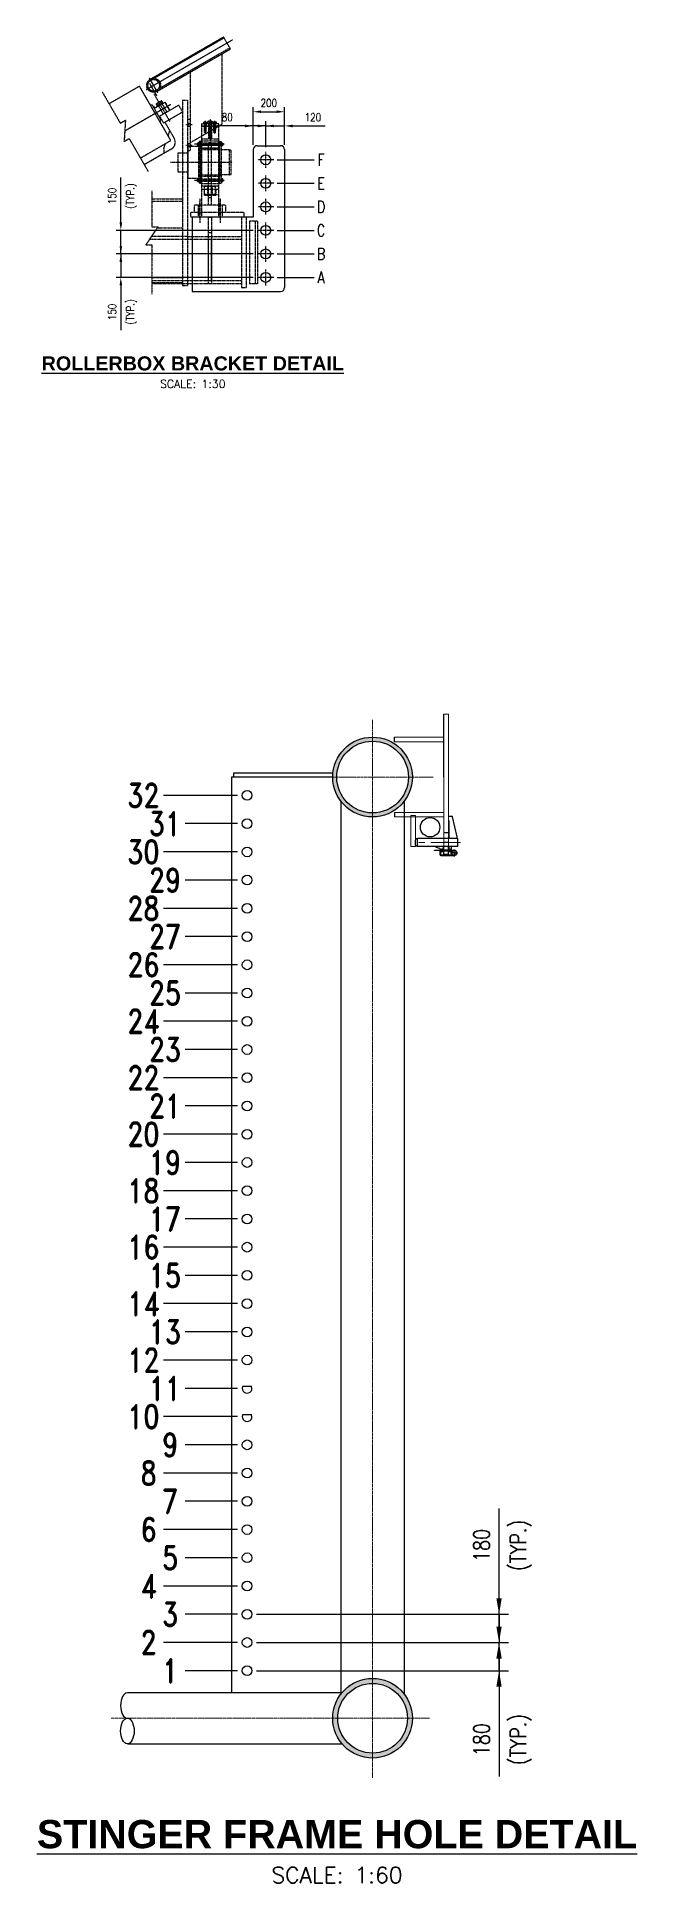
# Model space of a CAD drawing. Header units: millimetres. Extents: x 1177 to 110351, y -48371 to 8578.
# Drawn here: x 60696 to 64523, y -35695 to -23927 of the extents above; entities that cross this region are included whole.
import ezdxf
from ezdxf.enums import TextEntityAlignment as Align

# ---------------------------------------------------------------- set-up
doc = ezdxf.new("R2010")
doc.units = ezdxf.units.MM
for name, pattern in [('CENTER', [50.8, 31.75, -6.35, 6.35, -6.35]), ('CenterX2', [30, 18, -4, 4, -4]), ('DashedX2', [11, 7, -4]), ('HIDDEN', [9.525, 6.35, -3.175])]:
    doc.linetypes.add(name, pattern=pattern)
for name, color, linetype in [('1', 8, 'Continuous'), ('3', 6, 'DashedX2'), ('7', 4, 'CenterX2'), ('8', 1, 'Continuous'), ('DIM', 1, 'Continuous'), ('ROLLER HORIZONTAL', 6, 'HIDDEN'), ('TEXT25', 3, 'Continuous')]:
    doc.layers.add(name, color=color, linetype=linetype)
doc.layers.add('CENTRELINES', color=1, linetype='CENTER', lineweight=5)
doc.styles.add('ARIALBOLD', font='arialbd.ttf')
doc.styles.add('ROMAND', font='romand.shx', dxfattribs={"width": 0.8})
doc.styles.add('ROMANS', font='simplex.shx', dxfattribs={"width": 0.8})
doc.dimstyles.new('30', dxfattribs={"dimscale": 30, "dimtxt": 1.7, "dimasz": 1.7, "dimexe": 1, "dimexo": 1, "dimgap": 1, "dimtad": 3, "dimdec": 0, "dimdsep": 46, "dimtxsty": 'ROMANS', "dimcen": 2.5, "dimclrd": 1, "dimclre": 1, "dimclrt": 2, "dimadec": 0, "dimazin": 0, "dimtfac": 1, "dimtdec": 0, "dimtmove": 0, "dimatfit": 3, "dimfxl": 2, "dimtolj": 1, "dimtzin": 0, "dimarcsym": 0})
doc.dimstyles.new('60', dxfattribs={"dimscale": 60, "dimtxt": 1.7, "dimasz": 1.7, "dimexe": 1, "dimexo": 1, "dimgap": 1, "dimtad": 3, "dimdec": 0, "dimdsep": 46, "dimtxsty": 'ROMANS', "dimcen": 2.5, "dimclrd": 1, "dimclre": 1, "dimclrt": 2, "dimadec": 0, "dimazin": 0, "dimtfac": 1, "dimtdec": 0, "dimtmove": 0, "dimatfit": 3, "dimfxl": 2, "dimtolj": 1, "dimtzin": 0, "dimarcsym": 0})

# ---------------------------------------------------------------- blocks, each defined once
blk = doc.blocks.new('*D4')
at = {"layer": 'Defpoints', "color": 0}
for p in [(62275, -24404), (62075, -24645), (62275, -24645)]:
    blk.add_point(p, dxfattribs=at)
at = {"layer": 'DIM', "color": 1, "lineweight": -2}
for p, q in [((62075, -24615), (62075, -24374)), ((62126, -24404), (62224, -24404)), ((62275, -24615), (62275, -24374))]:
    blk.add_line(p, q, dxfattribs=at)
at = {"layer": 'DIM', "color": 1}
for points in [[(62126, -24395), (62126, -24412), (62075, -24404)], [(62224, -24412), (62224, -24395), (62275, -24404)]]:
    blk.add_solid(points, dxfattribs=at)
at = {"layer": 'DIM', "color": 2, "insert": (62175, -24348), "char_height": 51, "attachment_point": 5, "style": 'ROMANS'}
blk.add_mtext('\\A1;200', dxfattribs=at)
blk = doc.blocks.new('*D5')
at = {"layer": 'Defpoints', "color": 0}
for p in [(62075, -24494), (62075, -24645), (62155, -24660)]:
    blk.add_point(p, dxfattribs=at)
at = {"layer": 'DIM', "color": 1, "lineweight": -2}
for p, q in [((62075, -24615), (62075, -24464)), ((62155, -24630), (62155, -24464)), ((62024, -24494), (61847, -24494)), ((62155, -24494), (62075, -24494)), ((62206, -24494), (62257, -24494))]:
    blk.add_line(p, q, dxfattribs=at)
at = {"layer": 'DIM', "color": 1}
for points in [[(62024, -24503), (62024, -24486), (62075, -24494)], [(62206, -24486), (62206, -24503), (62155, -24494)]]:
    blk.add_solid(points, dxfattribs=at)
at = {"layer": 'DIM', "color": 2, "insert": (61910, -24439), "char_height": 51, "attachment_point": 5, "style": 'ROMANS'}
blk.add_mtext('\\A1;80', dxfattribs=at)
blk = doc.blocks.new('*D6')
at = {"layer": 'Defpoints', "color": 0}
for p in [(62275, -24494), (62155, -24660), (62275, -24641)]:
    blk.add_point(p, dxfattribs=at)
at = {"layer": 'DIM', "color": 1, "lineweight": -2}
for p, q in [((62155, -24630), (62155, -24464)), ((62275, -24611), (62275, -24464)), ((62104, -24494), (62053, -24494)), ((62155, -24494), (62275, -24494)), ((62326, -24494), (62534, -24494))]:
    blk.add_line(p, q, dxfattribs=at)
at = {"layer": 'DIM', "color": 1}
for points in [[(62104, -24503), (62104, -24486), (62155, -24494)], [(62326, -24486), (62326, -24503), (62275, -24494)]]:
    blk.add_solid(points, dxfattribs=at)
at = {"layer": 'DIM', "color": 2, "insert": (62456, -24439), "char_height": 51, "attachment_point": 5, "style": 'ROMANS'}
blk.add_mtext('\\A1;120', dxfattribs=at)
blk = doc.blocks.new('*D7')
at = {"color": 1, "lineweight": -2}
for p, q in [((61231, -25259), (61231, -25208)), ((62075, -25310), (61201, -25310)), ((61231, -25310), (61231, -25460)), ((62075, -25460), (61201, -25460)), ((61231, -25511), (61231, -25797))]:
    blk.add_line(p, q, dxfattribs=at)
at = {"color": 1}
for points in [[(61223, -25259), (61240, -25259), (61231, -25310)], [(61240, -25511), (61223, -25511), (61231, -25460)]]:
    blk.add_solid(points, dxfattribs=at)
at = {"layer": 'Defpoints', "color": 0}
for p in [(62105, -25310), (61231, -25460), (62105, -25460)]:
    blk.add_point(p, dxfattribs=at)
at = {"color": 2, "char_height": 51, "attachment_point": 5, "rotation": 90, "style": 'ROMANS'}
for s, insert in [('\\A1;150', (61176, -25680)), ('\\A1;(TYP.)', (61300, -25680))]:
    blk.add_mtext(s, dxfattribs=dict(at, insert=insert))
blk = doc.blocks.new('*D8')
at = {"color": 1, "lineweight": -2}
for p, q in [((61231, -25109), (61231, -24823)), ((62075, -25160), (61201, -25160)), ((61231, -25310), (61231, -25160)), ((62075, -25310), (61201, -25310)), ((61231, -25361), (61231, -25412))]:
    blk.add_line(p, q, dxfattribs=at)
at = {"color": 1}
for points in [[(61223, -25109), (61240, -25109), (61231, -25160)], [(61240, -25361), (61223, -25361), (61231, -25310)]]:
    blk.add_solid(points, dxfattribs=at)
at = {"layer": 'Defpoints', "color": 0}
for p in [(61231, -25160), (62105, -25160), (62105, -25310)]:
    blk.add_point(p, dxfattribs=at)
at = {"color": 2, "char_height": 51, "attachment_point": 5, "rotation": 90, "style": 'ROMANS'}
for s, insert in [('\\A1;150', (61176, -24941)), ('\\A1;(TYP.)', (61300, -24941))]:
    blk.add_mtext(s, dxfattribs=dict(at, insert=insert))
blk = doc.blocks.new('SAFETYCLIP3_S')
at = {"ltscale": 7}
for p, q in [((85, 18), (0, 18)), ((0, 15), (85, 15)), ((85, -12), (85, 20)), ((85, 14), (88, 14)), ((88, -12), (88, 20)), ((125, 18), (88, 18)), ((88, 15), (125, 15)), ((125, 15), (125, 18)), ((0, -18), (82, -18)), ((10, -15), (82, -15))]:
    blk.add_line(p, q, dxfattribs=at)
blk.add_circle((0, 0), 15, dxfattribs=at)
for centre, radius, start, end in [((0, 0), 18, 90, 56.4427), ((86, 20), 1.5, 0, 180), ((82, -12), 3, 270, 0), ((82, -12), 6, 270, 0)]:
    blk.add_arc(centre, radius, start, end, dxfattribs=at)
at = {"layer": '7', "ltscale": 7}
for q in [(-22, 0), (0, 22), (0, -22), (22, 0)]:
    blk.add_line((0, 0), q, dxfattribs=at)
blk = doc.blocks.new('jsi_blesk')
for p, q in [((-0.5, 0), (-0.2, 0.5)), ((-0.2, 0.5), (0.2, -0.5)), ((0.2, -0.5), (0.5, 0))]:
    blk.add_line(p, q)
blk = doc.blocks.new('*D9')
at = {"layer": 'Defpoints', "color": 0}
for p in [(62037, -34162), (63643, -34162), (62037, -34342)]:
    blk.add_point(p, dxfattribs=at)
at = {"layer": 'DIM', "color": 1, "lineweight": -2}
for p, q in [((63643, -34060), (63643, -33958)), ((62097, -34162), (63703, -34162)), ((63643, -34342), (63643, -34162)), ((62097, -34342), (63703, -34342)), ((63643, -34342), (63643, -35016)), ((63643, -34444), (63643, -34546))]:
    blk.add_line(p, q, dxfattribs=at)
at = {"layer": 'DIM', "color": 1}
for points in [[(63626, -34060), (63660, -34060), (63643, -34162)], [(63660, -34444), (63626, -34444), (63643, -34342)]]:
    blk.add_solid(points, dxfattribs=at)
at = {"layer": 'DIM', "color": 2, "char_height": 102, "attachment_point": 5, "rotation": 90, "style": 'ROMANS'}
for s, insert in [('\\A1;180', (63532, -34781)), ('\\A1;(TYP.)', (63781, -34781))]:
    blk.add_mtext(s, dxfattribs=dict(at, insert=insert))
blk = doc.blocks.new('*D10')
at = {"layer": 'Defpoints', "color": 0}
for p in [(62037, -33982), (62037, -34162), (63643, -34162)]:
    blk.add_point(p, dxfattribs=at)
at = {"layer": 'DIM', "color": 1, "lineweight": -2}
for p, q in [((63643, -33982), (63643, -33308)), ((63643, -33880), (63643, -33778)), ((62097, -33982), (63703, -33982)), ((63643, -33982), (63643, -34162)), ((62097, -34162), (63703, -34162)), ((63643, -34264), (63643, -34366))]:
    blk.add_line(p, q, dxfattribs=at)
at = {"layer": 'DIM', "color": 1}
for points in [[(63626, -33880), (63660, -33880), (63643, -33982)], [(63660, -34264), (63626, -34264), (63643, -34162)]]:
    blk.add_solid(points, dxfattribs=at)
at = {"layer": 'DIM', "color": 2, "char_height": 102, "attachment_point": 5, "rotation": 90, "style": 'ROMANS'}
for s, insert in [('\\A1;(TYP.)', (63781, -33543)), ('\\A1;180', (63532, -33543))]:
    blk.add_mtext(s, dxfattribs=dict(at, insert=insert))

msp = doc.modelspace()

# ---------------------------------------------------------------- hatches: boundary and pattern name
at = {"ltscale": 0.5}
h = msp.add_hatch(color=256, dxfattribs=at)
h.paths.add_polyline_path([(62836.6, -28390.8), (62836.6, -28416.2, 0.4142136), (62608, -28644.8), (62582.6, -28644.8, -0.4142136)])
h.paths.add_polyline_path([(62582.6, -28644.8), (62608, -28644.8, 0.4142136), (62836.6, -28873.4), (62836.6, -28898.8, -0.4142136)])
h.paths.add_polyline_path([(63065.2, -28644.8), (63090.6, -28644.8, -0.4142136), (62836.6, -28898.8), (62836.6, -28873.4, 0.4142136)])
h.paths.add_polyline_path([(62836.6, -28416.2), (62836.6, -28390.8, -0.4142136), (63090.6, -28644.8), (63065.2, -28644.8, 0.4142136)])
h = msp.add_hatch(color=256)
edge = h.paths.add_edge_path()
edge.add_arc((62836.6, -34644.8), 254, 0, 360)
edge = h.paths.add_edge_path(flags=17)
edge.add_arc((62836.6, -34644.8), 222.2, 0, 360)
at = {"layer": '8'}
h = msp.add_hatch(dxfattribs=at)
h.set_pattern_fill('_U', color=256, scale=10, angle=315, style=0, pattern_type=0)
h.set_pattern_definition([(225, (113580.027, -44622.529), (-7.0710678, 7.0710678), [])])
edge = h.paths.add_edge_path()
edge.add_line((63289.6, -29108.8), (63269.6, -29108.8))
edge.add_line((63269.6, -29108.8), (63269.6, -29108))
edge.add_arc((63259.6, -29108), 10, 360, 374.35906)
edge.add_line((63269.3, -29105.5), (63280.9, -29103.3))
edge.add_line((63280.9, -29103.3), (63281.9, -29104.9))
edge.add_line((63281.9, -29104.9), (63282.6, -29101.2))
edge.add_line((63282.6, -29101.2), (63283.6, -29102.8))
edge.add_line((63283.6, -29102.8), (63289.6, -29101.6))
edge.add_line((63289.6, -29101.6), (63289.6, -29108.8))
h.paths.add_polyline_path([(63289.6, -29114.8), (63289.6, -29119.8), (63287.6, -29121.8), (63271.6, -29121.8), (63269.6, -29119.8), (63269.6, -29114.8)])
h = msp.add_hatch(dxfattribs=at)
h.set_pattern_fill('_U', color=256, scale=10, angle=315, style=0, pattern_type=0)
h.set_pattern_definition([(225, (113585.027, -44622.529), (-7.0710678, 7.0710678), [])])
h.paths.add_polyline_path([(63324.6, -29108.8), (63324.6, -29102.9), (63331.5, -29103.8), (63331.7, -29105.5), (63333.1, -29102.5), (63333.3, -29104.1), (63339.6, -29105), (63339.6, -29108.8)])
h.paths.add_polyline_path([(63339.6, -29114.8), (63339.6, -29119.8), (63337.6, -29121.8), (63326.6, -29121.8), (63324.6, -29119.8), (63324.6, -29114.8)])

# ---------------------------------------------------------------- linework, layer by layer
at = {"lineweight": 15}
for p, q in [((63290.6, -29140.8), (63290.6, -28243.8)), ((63320.6, -28243.8), (63290.6, -28243.8)), ((63320.6, -29140.8), (63320.6, -28243.8)), ((63290.6, -28390.8), (62976.4, -28390.8, 5000)), ((63290.6, -28419.4), (62976.4, -28419.4, 5000)), ((63290.6, -28870.2), (62976.4, -28870.2, 5000)), ((63290.6, -28898.8), (62976.4, -28898.8, 5000)), ((63080.6, -29086.8), (63080.6, -28889.8)), ((63110.6, -28889.8), (63080.6, -28889.8)), ((63110.6, -29086.8), (63110.6, -28889.8)), ((63110.6, -29086.8), (63080.6, -29086.8)), ((63320.6, -29140.8), (63290.6, -29140.8))]:
    msp.add_line(p, q, dxfattribs=at)
at = {"ltscale": 0.5}
for p, q in [((63290.6, -28644.8), (63290.6, -28243.8)), ((62976.4, -28419.4, 5000), (62976.4, -28390.8, 5000)), ((62976.4, -28870.2, 5000), (62976.4, -28898.8, 5000)), ((63378.6, -29036.8), (63123.6, -29036.8)), ((63320.6, -29035.8), (63290.6, -29035.8)), ((63380.6, -29038.8), (63378.6, -29036.8)), ((63378.6, -29086.8), (63123.6, -29086.8)), ((63320.6, -29087.8), (63290.6, -29087.8))]:
    msp.add_line(p, q, dxfattribs=at)
for p, q in [((62582.6, -28644.8, 5000), (61936.6, -28644.8, 5000)), ((61936.6, -28644.8, 5000), (61936.6, -34482.8, 5000)), ((61949.1, -28619.8, 5000), (61949.1, -28644.8, 5000)), ((62582.6, -28619.8, 5000), (61949.1, -28619.8, 5000)), ((62582.6, -28644.8, 5000), (62582.6, -28619.8, 5000)), ((62633.4, -28797.2, 5000), (62633.4, -34492.4, 5000)), ((63039.8, -34492.4, 5000), (63039.8, -28797.2, 5000)), ((63322.6, -28896.8), (63320.6, -28898.8)), ((63344.1, -28896.8), (63322.6, -28896.8)), ((63325.6, -29036.8), (63325.6, -28926.8)), ((63375.6, -29026.8), (63346, -28898.3)), ((63110.6, -29079.5), (63110.6, -29044.1)), ((63123.6, -29036.8), (63114.4, -29039.3)), ((63320.6, -28999.8), (63290.6, -28999.8)), ((63375.6, -29036.8), (63375.6, -29026.8)), ((63380.6, -29084.8), (63380.6, -29038.8)), ((63123.6, -29086.8), (63114.4, -29084.3)), ((63239.6, -29086.8), (63239.6, -29091.8)), ((63239.6, -29091.8), (63262.4, -29098.4)), ((63269.6, -29110.3), (63269.6, -29108)), ((63269.6, -29108.8), (63289.6, -29108.8)), ((63269.6, -29119.8), (63269.6, -29113.3)), ((63269.6, -29114.8), (63289.6, -29114.8)), ((63271.6, -29121.8), (63269.6, -29119.8)), ((63287.6, -29121.8), (63271.6, -29121.8)), ((63289.6, -29119.8), (63287.6, -29121.8)), ((63289.6, -29110.3), (63289.6, -29086.8)), ((63289.6, -29119.8), (63289.6, -29113.3)), ((63290.6, -29110.3), (63290.6, -29086.8)), ((63290.6, -29108.8), (63320.6, -29108.8)), ((63290.6, -29136.8), (63290.6, -29113.3)), ((63290.6, -29114.8), (63320.6, -29114.8)), ((63290.6, -29136.8), (63320.6, -29136.8)), ((63320.6, -29110.3), (63320.6, -29086.8)), ((63320.6, -29136.8), (63320.6, -29113.3)), ((63324.6, -29110.3), (63324.6, -29086.8)), ((63324.6, -29108.8), (63339.6, -29108.8)), ((63324.6, -29119.8), (63324.6, -29113.3)), ((63324.6, -29114.8), (63339.6, -29114.8)), ((63326.6, -29121.8), (63324.6, -29119.8)), ((63337.6, -29121.8), (63326.6, -29121.8)), ((63339.6, -29119.8), (63337.6, -29121.8)), ((63339.6, -29110.3), (63339.6, -29086.8)), ((63339.6, -29119.8), (63339.6, -29113.3)), ((63378.6, -29086.8), (63380.6, -29084.8)), ((62641, -34482.8, 5000), (61272.8, -34482.8, 5000)), ((61272.8, -34806.7, 5000), (62641, -34806.7, 5000))]:
    msp.add_line(p, q)
at = {"extrusion": (0, 1, 0)}
for p, q in [((62065.6, -32530.7, 5000), (62007.7, -32530.7, 5000)), ((62065.6, -32710.7, 5000), (62007.7, -32710.7, 5000))]:
    msp.add_line(p, q, dxfattribs=at)
for centre, radius in [((62836.6, -28644.8, 5000), 254), ((62836.6, -28644.8, 5000), 228.6), ((62036.6, -28761.8, 5000), 31), ((62036.6, -28941.8, 5000), 31), ((62036.6, -29121.8, 5000), 31), ((62036.6, -29301.8, 5000), 31), ((62036.6, -29481.8, 5000), 31), ((62036.6, -29661.8, 5000), 31), ((62036.6, -29841.8, 5000), 31), ((62036.6, -30021.8, 5000), 31), ((62036.6, -30201.8, 5000), 31), ((62036.6, -30381.8, 5000), 31), ((62036.6, -30561.8, 5000), 31), ((62036.6, -30741.8, 5000), 31), ((62036.6, -30921.8, 5000), 31), ((62036.6, -31101.8, 5000), 31), ((62036.6, -31281.8, 5000), 31), ((62036.6, -31461.8, 5000), 31), ((62036.6, -31641.8, 5000), 31), ((62036.6, -31821.8, 5000), 31), ((62036.6, -32001.8, 5000), 31), ((62036.6, -32181.8, 5000), 31), ((62036.6, -32361.8, 5000), 31), ((62036.6, -32901.8, 5000), 31), ((62036.6, -33081.8, 5000), 31), ((62036.6, -33261.8, 5000), 31), ((62036.6, -33441.8, 5000), 31), ((62036.6, -33621.8, 5000), 31), ((62036.6, -33801.8, 5000), 31), ((62036.6, -33981.8, 5000), 31), ((62036.6, -34161.8, 5000), 31), ((62036.6, -34341.8, 5000), 31), ((62836.6, -34644.8, 5000), 254), ((62836.6, -34644.8, 5000), 222.2)]:
    msp.add_circle(centre, radius)
for centre, radius, start, end in [((63320.6, -28926.8), 5, 0, 90), ((63344.1, -28898.8), 2, 12.99462, 90), ((63115.6, -29044.1), 5, 105, 180), ((63115.6, -29079.5), 5, 180, 255), ((63259.6, -29108), 10, 0, 73.90135), ((62036.6, -32541.8, 5000), 31, 158.89847, 21.10153), ((62036.6, -32721.8, 5000), 31, 158.89847, 21.10153)]:
    msp.add_arc(centre, radius, start, end)
msp.add_ellipse((61272.8, -34563.8, 5000), major_axis=(0, -81), ratio=0.5357288, start_param=3.1415923, end_param=6.2831849)
msp.add_ellipse((61272.8, -34725.8, 5000), major_axis=(0, 81), ratio=0.5357287)
at = {"layer": '1'}
for p, q in [((63123.6, -29086.8), (63123.6, -29036.8)), ((63378.6, -29036.8), (63378.6, -29086.8)), ((63269.3, -29105.5), (63280.9, -29103.3)), ((63283.6, -29102.8), (63289.6, -29101.6)), ((63324.6, -29102.9), (63331.5, -29103.8)), ((63333.3, -29104.1), (63339.6, -29105))]:
    msp.add_line(p, q, dxfattribs=at)
msp.add_circle((63203.6, -28964.9), 62, dxfattribs=at)
at = {"layer": '3'}
for p, q in [((63320.6, -29036.8), (63290.6, -29036.8)), ((63320.6, -29086.8), (63290.6, -29086.8))]:
    msp.add_line(p, q, dxfattribs=at)
at = {"layer": '7'}
msp.add_line((63320.6, -29061.8), (63290.6, -29061.8), dxfattribs=at)
at = {"layer": 'CENTRELINES', "color": 1, "linetype": 'CENTER', "ltscale": 0.4}
for p, q in [((62836.6, -28279.8, 5000), (62836.6, -35024.5, 5000)), ((63222.5, -28644.8, 5000), (62450.8, -28644.8, 5000)), ((63199.1, -34644.8), (61167.7, -34644.8))]:
    msp.add_line(p, q, dxfattribs=at)
at = {"layer": 'CENTRELINES', "linetype": 'CENTER', "lineweight": 5, "ltscale": 6}
msp.add_line((63397.7, -29061.8), (63097.6, -29061.8), dxfattribs=at)
at = {"layer": 'DIM'}
for p, q in [((62227.7, -24710.1, 787), (62463.2, -24710.1, 787)), ((62227.7, -24860.1, 787), (62463.2, -24860.1, 787)), ((62227.7, -25010.1, 787), (62463.2, -25010.1, 787)), ((62227.7, -25160.1, 787), (62463.2, -25160.1, 787)), ((62227.7, -25310.1, 787), (62463.2, -25310.1, 787)), ((62227.7, -25460.1, 787), (62463.2, -25460.1, 787)), ((61974.6, -28761.8, 5000), (61503.6, -28761.8, 5000)), ((61974.6, -28941.8, 5000), (61641.5, -28941.8, 5000)), ((61974.6, -29121.8, 5000), (61503.6, -29121.8, 5000)), ((61974.6, -29301.8, 5000), (61641.5, -29301.8, 5000)), ((61974.6, -29481.8, 5000), (61503.6, -29481.8, 5000)), ((61974.6, -29661.8, 5000), (61641.5, -29661.8, 5000)), ((61974.6, -29841.8, 5000), (61503.6, -29841.8, 5000)), ((61974.6, -30021.8, 5000), (61641.5, -30021.8, 5000)), ((61974.6, -30201.8, 5000), (61503.6, -30201.8, 5000)), ((61974.6, -30381.8, 5000), (61641.5, -30381.8, 5000)), ((61974.6, -30561.8, 5000), (61503.6, -30561.8, 5000)), ((61974.6, -30741.8, 5000), (61641.5, -30741.8, 5000)), ((61974.6, -30921.8, 5000), (61503.6, -30921.8, 5000)), ((61974.6, -31101.8, 5000), (61641.5, -31101.8, 5000)), ((61974.6, -31281.8, 5000), (61503.6, -31281.8, 5000)), ((61974.6, -31461.8, 5000), (61641.5, -31461.8, 5000)), ((61974.6, -31641.8, 5000), (61503.6, -31641.8, 5000)), ((61974.6, -31821.8, 5000), (61641.5, -31821.8, 5000)), ((61974.6, -32001.8, 5000), (61503.6, -32001.8, 5000)), ((61974.6, -32181.8, 5000), (61641.5, -32181.8, 5000)), ((61974.6, -32361.8, 5000), (61503.6, -32361.8, 5000)), ((61974.6, -32541.8, 5000), (61641.5, -32541.8, 5000)), ((61974.6, -32721.8, 5000), (61503.6, -32721.8, 5000)), ((61974.6, -32901.8, 5000), (61641.5, -32901.8, 5000)), ((61974.6, -33081.8, 5000), (61503.6, -33081.8, 5000)), ((61974.6, -33261.8, 5000), (61641.5, -33261.8, 5000)), ((61974.6, -33441.8, 5000), (61503.6, -33441.8, 5000)), ((61974.6, -33621.8, 5000), (61641.5, -33621.8, 5000)), ((61974.6, -33801.8, 5000), (61503.6, -33801.8, 5000)), ((61974.6, -33981.8, 5000), (61641.5, -33981.8, 5000)), ((61974.6, -34161.8, 5000), (61503.6, -34161.8, 5000)), ((61974.6, -34341.8, 5000), (61641.5, -34341.8, 5000))]:
    msp.add_line(p, q, dxfattribs=at)
at = {"layer": 'ROLLER HORIZONTAL', "ltscale": 0.1}
for p, q in [((61393.4, -24262.6, 787), (61946.4, -23943.2, 787)), ((61418.3, -24196.9, 787), (61886, -23926.9, 787)), ((61816.6, -23975.7, 787), (61443.6, -24191, 787)), ((61462.8, -24273.9, 787), (61930.4, -24003.9, 787)), ((61889.8, -23933.5, 787), (61816.6, -23975.7, 787)), ((61926.6, -23997.3, 787), (61855.8, -24038.2, 787)), ((61930.4, -24003.9, 787), (61886, -23926.9, 787)), ((61853.5, -24039.5, 787), (61480.5, -24254.9, 787)), ((61875.4, -24035.6, 787), (61875.4, -24485.6, 787)), ((61155.7, -24352.5, 787), (61350.1, -24240.3, 787)), ((61550.1, -24586.7, 787), (61350.1, -24240.3, 787)), ((61467.8, -24282.5, 787), (61413.3, -24188.2, 787)), ((61461.2, -24302.5, 787), (61416.8, -24225.5, 787)), ((61675.4, -24651.1, 787), (61675.4, -24151.1, 787)), ((61256.3, -24525.4, 787), (61549.1, -24356.4, 787)), ((61419.6, -24360.7, 787), (61423.9, -24358.2, 787)), ((61423.9, -24358.2, 787), (61430.7, -24360, 787)), ((61430.7, -24360, 787), (61486.7, -24457, 787)), ((61442, -24289.6, 787), (61542.7, -24464, 787)), ((61448.1, -24380, 787), (61513, -24342.5, 787)), ((61456.1, -24355.5, 787), (61462.5, -24366.5, 787)), ((61459.7, -24351.4, 786.9), (61486.7, -24335.8, 786.9)), ((61462.5, -24366.5, 787), (61498.5, -24345.8, 787)), ((61500.8, -24347.3, 787), (61462.7, -24369.3, 787)), ((61463.4, -24366.6, 787), (61498, -24346.6, 787)), ((61471.5, -24361.3, 786.9), (61465.1, -24350.3, 786.9)), ((61480.7, -24356.6, 786.9), (61473.2, -24343.6, 786.9)), ((61483.1, -24340, 786.9), (61489.5, -24351, 786.9)), ((61491.5, -24350.3, 786.9), (61493.5, -24353.8, 786.9)), ((61498.5, -24345.8, 787), (61492.1, -24334.8, 787)), ((61493.8, -24353.5, 787), (61523.8, -24405.5, 787)), ((61496.3, -24347.6, 787), (61496.1, -24347.1, 787)), ((61498, -24346.6, 787), (61500.8, -24347.3, 787)), ((61501.8, -24349, 787), (61500.8, -24347.3, 787)), ((61511.3, -24343.5, 787), (61541.3, -24395.5, 787)), ((61513, -24342.5, 787), (61543, -24394.5, 787)), ((61625.4, -24331.1, 787), (61625.4, -25511.1, 787)), ((61625.4, -24331.1, 787), (61655.4, -24331.1, 787)), ((61655.4, -24331.1, 787), (61655.4, -25511.1, 787)), ((61438.7, -24373.9, 787), (61443.1, -24371.4, 787)), ((61443.1, -24371.4, 787), (61448.1, -24380, 787)), ((61462.7, -24369.3, 787), (61463.4, -24366.6, 787)), ((61462.7, -24369.3, 787), (61463.7, -24371, 787)), ((61464.9, -24365.1, 787), (61465.1, -24365.6, 787)), ((61469.9, -24362.8, 786.9), (61471.9, -24366.3, 786.9)), ((61471.3, -24366.5, 787), (61501.3, -24418.5, 787)), ((61478.1, -24432, 787), (61599.3, -24362, 787)), ((61478.1, -24432, 787), (61503.1, -24475.3, 787)), ((61478.7, -24443.2, 787), (61483.1, -24440.7, 787)), ((61480.6, -24466.4, 787), (61484.9, -24463.9, 787)), ((61484.9, -24463.9, 787), (61486.7, -24457, 787)), ((61503.1, -24475.3, 787), (61624.3, -24405.3, 787)), ((61511.9, -24470.2, 787), (61571.6, -24573.6, 787)), ((61599.3, -24362, 787), (61624.3, -24405.3, 787)), ((61624.3, -24405.3, 787), (61625.4, -24404.7, 787)), ((61655.4, -24451.1, 787), (61675.4, -24451.1, 787)), ((61655.4, -24476.1, 787), (61675.4, -24476.1, 787)), ((61760.5, -24479.3, 787), (61760.5, -24470.7, 787)), ((61763, -24470.2, 787), (61777.8, -24470.2, 787)), ((61765.4, -24470.7, 787), (61765.4, -24479.3, 787)), ((61770.4, -24542.5, 787), (61770.4, -24462.7, 787)), ((61775.3, -24470.7, 787), (61775.3, -24479.3, 787)), ((61780.3, -24470.7, 787), (61780.3, -24479.3, 787)), ((61786.5, -24475.9, 787), (61786.5, -24466.1, 787)), ((61814.3, -24475.9, 787), (61786.5, -24475.9, 787)), ((61790.1, -24464.7, 787), (61810.7, -24464.7, 787)), ((61808.4, -24476.9, 787), (61792.4, -24476.9, 787)), ((61792.4, -24574.6, 787), (61792.4, -24476.9, 787)), ((61793.5, -24465.8, 787), (61793.5, -24475.9, 787)), ((61793.6, -24476.9, 787), (61793.6, -24575.9, 787)), ((61800.4, -24450.5, 787), (61800.4, -24590.1, 787)), ((61807.2, -24476.9, 787), (61807.2, -24575.9, 787)), ((61807.3, -24465.8, 787), (61807.3, -24475.9, 787)), ((61808.4, -24476.9, 787), (61808.4, -24574.6, 787)), ((61814.3, -24466.1, 787), (61814.3, -24475.9, 787)), ((61820.5, -24470.7, 787), (61820.5, -24479.3, 787)), ((61837.8, -24470.2, 787), (61823, -24470.2, 787)), ((61825.5, -24470.7, 787), (61825.5, -24479.3, 787)), ((61830.4, -24542.5, 787), (61830.4, -24462.7, 787)), ((61835.4, -24470.7, 787), (61835.4, -24479.3, 787)), ((61840.3, -24479.3, 787), (61840.3, -24470.7, 787)), ((61356.1, -24698.7, 787), (61550.1, -24586.7, 787)), ((61533.1, -24557.2, 787), (61543.7, -24525.3, 787)), ((61645.4, -24486.1, 787), (61685.4, -24486.1, 787)), ((61655.4, -24496.1, 787), (61675.4, -24496.1, 787)), ((61875.4, -24485.6, 787), (61675.4, -24601.1, 787)), ((61730.4, -24593.6, 787), (61730.4, -24858.6, 787)), ((61740.4, -24593.6, 787), (61730.4, -24593.6, 787)), ((61745.4, -24589.6, 787), (61740.4, -24591, 787)), ((61740.4, -24861.3, 787), (61740.4, -24591, 787)), ((61740.4, -24861.3, 787), (61740.4, -24592.5, 787)), ((61740.4, -24861.3, 787), (61740.4, -24592.5, 787)), ((61855.4, -24481.1, 787.5), (61745.4, -24481.1, 787.5)), ((61745.4, -24481.1, 787.5), (61745.4, -24496.1, 787.5)), ((61745.4, -24496.1, 787), (61745.4, -25000.1, 787)), ((61855.4, -24496.1, 787), (61745.4, -24496.1, 787)), ((61745.4, -24496.1, 787.5), (61855.4, -24496.1, 787.5)), ((61745.4, -24576.1, 787), (61855.4, -24576.1, 787)), ((61745.4, -24589.6, 787), (61855.4, -24589.6, 787)), ((61759.3, -24479.3, 787), (61781.5, -24479.3, 787)), ((61759.3, -24481.1, 787), (61759.3, -24479.3, 787)), ((61781.5, -24481.1, 787), (61759.3, -24481.1, 787)), ((61763.9, -24496.1, 787), (61763.9, -24481.1, 787)), ((61764.4, -24526.1, 787), (61764.4, -24479.3, 787)), ((61765.3, -24519.3, 787), (61764.4, -24518.4, 787)), ((61776.4, -24518.4, 787), (61764.4, -24518.4, 787)), ((61765.3, -24527.1, 787), (61764.4, -24526.1, 787)), ((61776.4, -24526.1, 787), (61764.4, -24526.1, 787)), ((61765.3, -24536.1, 787), (61765.3, -24479.3, 787)), ((61775.5, -24519.3, 787), (61765.3, -24519.3, 787)), ((61765.3, -24536.1, 787), (61775.5, -24536.1, 787)), ((61765.3, -24536.1, 787), (61770.4, -24539.1, 787)), ((61770.4, -24539.1, 787), (61775.5, -24536.1, 787)), ((61775.5, -24536.1, 787), (61775.5, -24479.3, 787)), ((61776.4, -24518.4, 787), (61775.5, -24519.3, 787)), ((61776.4, -24526.1, 787), (61775.5, -24527.1, 787)), ((61776.4, -24518.4, 787), (61776.4, -24479.3, 787)), ((61776.4, -24526.1, 787), (61776.4, -24518.4, 787)), ((61776.9, -24496.1, 787), (61776.9, -24481.1, 787)), ((61781.5, -24479.3, 787), (61781.5, -24481.1, 787)), ((61793.6, -24576.1, 787), (61792.4, -24574.9, 787)), ((61808.4, -24574.9, 787), (61792.4, -24574.9, 787)), ((61808.4, -24574.9, 787), (61807.2, -24576.1, 787)), ((61819.3, -24479.3, 787), (61819.3, -24481.1, 787)), ((61841.5, -24479.3, 787), (61819.3, -24479.3, 787)), ((61819.3, -24481.1, 787), (61841.5, -24481.1, 787)), ((61824, -24496.1, 787), (61824, -24481.1, 787)), ((61824.4, -24518.4, 787), (61824.4, -24479.3, 787)), ((61824.4, -24518.4, 787), (61825.3, -24519.3, 787)), ((61824.4, -24518.4, 787), (61836.4, -24518.4, 787)), ((61824.4, -24526.1, 787), (61824.4, -24518.4, 787)), ((61824.4, -24526.1, 787), (61825.3, -24527.1, 787)), ((61824.4, -24526.1, 787), (61836.4, -24526.1, 787)), ((61825.3, -24536.1, 787), (61825.3, -24479.3, 787)), ((61825.3, -24519.3, 787), (61835.5, -24519.3, 787)), ((61835.5, -24536.1, 787), (61825.3, -24536.1, 787)), ((61830.4, -24539.1, 787), (61825.3, -24536.1, 787)), ((61835.5, -24536.1, 787), (61830.4, -24539.1, 787)), ((61835.5, -24536.1, 787), (61835.5, -24479.3, 787)), ((61835.5, -24519.3, 787), (61836.4, -24518.4, 787)), ((61835.5, -24527.1, 787), (61836.4, -24526.1, 787)), ((61836.4, -24526.1, 787), (61836.4, -24479.3, 787)), ((61836.9, -24496.1, 787), (61836.9, -24481.1, 787)), ((61841.5, -24481.1, 787), (61841.5, -24479.3, 787)), ((61855.4, -24496.1, 787.5), (61855.4, -24481.1, 787.5)), ((61855.4, -25000.1, 787), (61855.4, -24496.1, 787)), ((61855.4, -24589.6, 787), (61860.4, -24591, 787)), ((61860.4, -24861.3, 787), (61860.4, -24591, 787)), ((61860.4, -24861.3, 787), (61860.4, -24591, 787)), ((61860.4, -24593.6, 787), (61870.4, -24593.6, 787)), ((61870.4, -24593.6, 787), (61870.4, -24858.6, 787)), ((61553.3, -24641.9, 787), (61380.9, -24741.4, 787)), ((61505.1, -24641.1, 787), (61516.8, -24605.9, 787)), ((61505.1, -24641.1, 787), (61505.1, -24669.7, 787)), ((61595.4, -24666.1, 787), (61595.4, -24786.1, 787)), ((61595.4, -24666.1, 787), (61655.4, -24666.1, 787)), ((61645.4, -24616.1, 787), (61685.4, -24616.1, 787)), ((61655.4, -24606.1, 787), (61675.4, -24606.1, 787)), ((61655.4, -24626.1, 787), (61675.4, -24626.1, 787)), ((61655.4, -24646.1, 787), (61657.4, -24646.1, 787)), ((61655.4, -24651.1, 787), (61675.4, -24651.1, 787)), ((61658.4, -24624.6, 787), (61658.4, -24827.6, 787)), ((61729.4, -24624.6, 787), (61658.4, -24624.6, 787)), ((61893, -24611.2, 787), (61700.1, -24611.2, 787)), ((61719.5, -24603.7, 787), (61719.5, -24618.6, 787)), ((61728.6, -24601.3, 787), (61720, -24601.3, 787)), ((61720, -24606.2, 787), (61728.6, -24606.2, 787)), ((61720, -24616.1, 787), (61728.6, -24616.1, 787)), ((61720, -24621, 787), (61728.6, -24621, 787)), ((61726.6, -24611.2, 787), (61747.9, -24611.2, 787)), ((61730.4, -24600.1, 787), (61728.6, -24600.1, 787)), ((61728.6, -24600.1, 787), (61728.6, -24622.3, 787)), ((61728.6, -24622.3, 787), (61730.4, -24622.3, 787)), ((61729.4, -24827.6, 787), (61729.4, -24624.6, 787)), ((61730.4, -24646.1, 787), (61729.4, -24646.1, 787)), ((61730.4, -24622.3, 787), (61730.4, -24600.1, 787)), ((61870.4, -24604.2, 787), (61730.4, -24604.2, 787)), ((61870.4, -24604.6, 787), (61730.4, -24604.6, 787)), ((61870.4, -24617.8, 787), (61730.4, -24617.8, 787)), ((61870.4, -24618.2, 787), (61730.4, -24618.2, 787)), ((61738.9, -24645.6, 787), (61730.4, -24645.6, 787)), ((61738.9, -24726.1, 787), (61738.9, -24626.1, 787)), ((61740.4, -24626.1, 787), (61738.9, -24626.1, 787)), ((61740.4, -24626.1, 787), (61738.9, -24626.1, 787)), ((61860.4, -24618.2, 787), (61740.4, -24618.2, 787)), ((61740.4, -24636.1, 787), (61860.4, -24636.1, 787)), ((61860.4, -24636.1, 787), (61740.4, -24636.1, 787)), ((61860.4, -24636.1, 787), (61740.4, -24636.1, 787)), ((61740.4, -24636.1, 787), (61860.4, -24636.1, 787)), ((61860.4, -24646.1, 787), (61740.4, -24646.1, 787)), ((61790.4, -25000.1, 787), (61790.4, -24600.1, 787)), ((61790.4, -24600.4, 787), (61810.4, -24600.4, 787)), ((61810.4, -25000.1, 787), (61810.4, -24600.1, 787)), ((61860.4, -24636.1, 787), (61860.4, -24618.2, 787)), ((61860.4, -24626.1, 787), (61861.9, -24626.1, 787)), ((61860.4, -24626.1, 787), (61861.9, -24626.1, 787)), ((61860.4, -24636.1, 787), (61860.4, -24646.1, 787)), ((61861.9, -24726.1, 787), (61861.9, -24626.1, 787)), ((61870.4, -24645.6, 787), (61861.9, -24645.6, 787)), ((61870.4, -24622.3, 787), (61870.4, -24600.1, 787)), ((61870.4, -24600.1, 787), (61872.2, -24600.1, 787)), ((61872.2, -24622.3, 787), (61870.4, -24622.3, 787)), ((61924.8, -24646.1, 787), (61870.4, -24646.1, 787)), ((61872.2, -24600.1, 787), (61872.2, -24622.3, 787)), ((61872.2, -24601.3, 787), (61880.8, -24601.3, 787)), ((61880.8, -24606.2, 787), (61872.2, -24606.2, 787)), ((61880.8, -24616.1, 787), (61872.2, -24616.1, 787)), ((61880.8, -24621, 787), (61872.2, -24621, 787)), ((61881.3, -24603.7, 787), (61881.3, -24618.6, 787)), ((61924.8, -24646.1, 787), (61934.9, -24648.8, 787)), ((61924.9, -24806.1, 787), (61924.9, -24646.3, 787)), ((61934.9, -24803.4, 787), (61934.9, -24648.8, 787)), ((62205.9, -24710.1, 787), (62104.9, -24710.1, 787)), ((62155.4, -24760.6, 787), (62155.4, -24659.6, 787)), ((61547.8, -24726.1, 787), (61940.5, -24726.1, 787)), ((61595.4, -24786.1, 787), (61655.4, -24786.1, 787)), ((61655.4, -24806.1, 787), (61657.4, -24806.1, 787)), ((61658.4, -24827.6, 787), (61729.4, -24827.6, 787)), ((61720, -24831.3, 787), (61728.6, -24831.3, 787)), ((61728.6, -24830.1, 787), (61730.4, -24830.1, 787)), ((61728.6, -24852.3, 787), (61728.6, -24830.1, 787)), ((61730.4, -24806.1, 787), (61729.4, -24806.1, 787)), ((61738.9, -24806.6, 787), (61730.4, -24806.6, 787)), ((61730.4, -24830.1, 787), (61730.4, -24852.3, 787)), ((61738.9, -24726.1, 787), (61738.9, -24826.1, 787)), ((61740.4, -24826.1, 787), (61738.9, -24826.1, 787)), ((61740.4, -24826.1, 787), (61738.9, -24826.1, 787)), ((61740.4, -24816.1, 787), (61740.4, -24806.1, 787)), ((61740.4, -24806.1, 787), (61860.4, -24806.1, 787)), ((61860.4, -24816.1, 787), (61740.4, -24816.1, 787)), ((61860.4, -24816.1, 787), (61740.4, -24816.1, 787)), ((61860.4, -24816.1, 787), (61860.4, -24806.1, 787)), ((61860.4, -24826.1, 787), (61861.9, -24826.1, 787)), ((61860.4, -24826.1, 787), (61861.9, -24826.1, 787)), ((61861.9, -24726.1, 787), (61861.9, -24826.1, 787)), ((61870.4, -24806.6, 787), (61861.9, -24806.6, 787)), ((61924.8, -24806, 787), (61870.4, -24806, 787)), ((61870.4, -24830.1, 787), (61870.4, -24852.3, 787)), ((61872.2, -24830.1, 787), (61870.4, -24830.1, 787)), ((61872.2, -24852.3, 787), (61872.2, -24830.1, 787)), ((61880.8, -24831.3, 787), (61872.2, -24831.3, 787)), ((61924.9, -24806.1, 787), (61934.9, -24803.4, 787)), ((62155.4, -24910.6, 787), (62155.4, -24809.6, 787)), ((61893, -24841.2, 787), (61700.1, -24841.2, 787)), ((61719.5, -24848.6, 787), (61719.5, -24833.7, 787)), ((61720, -24836.2, 787), (61728.6, -24836.2, 787)), ((61720, -24846.1, 787), (61728.6, -24846.1, 787)), ((61728.6, -24851, 787), (61720, -24851, 787)), ((61726.6, -24841.2, 787), (61747.9, -24841.2, 787)), ((61730.4, -24852.3, 787), (61728.6, -24852.3, 787)), ((61870.4, -24834.2, 787), (61730.4, -24834.1, 787)), ((61870.4, -24834.6, 787), (61730.4, -24834.6, 787)), ((61870.4, -24847.8, 787), (61730.4, -24847.8, 787)), ((61870.4, -24848.2, 787), (61730.4, -24848.1, 787)), ((61740.4, -24858.6, 787), (61730.4, -24858.6, 787)), ((61745.4, -24862.6, 787), (61740.4, -24861.3, 787)), ((61855.4, -24862.6, 787), (61745.4, -24862.6, 787)), ((61745.4, -24876.1, 787), (61855.4, -24876.1, 787)), ((61745.4, -24896.4, 787), (61855.4, -24896.4, 787)), ((61764.3, -24936.1, 787), (61764.3, -24896.4, 787)), ((61764.3, -24936.1, 787), (61836.4, -24936.1, 787)), ((61835.4, -24881.1, 787), (61765.4, -24881.1, 787)), ((61765.4, -24931.1, 787), (61765.4, -24881.1, 787)), ((61835.4, -24931.1, 787), (61765.4, -24931.1, 787)), ((61779.4, -24881.1, 787), (61779.4, -24876.1, 787)), ((61779.4, -24936.1, 787), (61779.4, -24931.1, 787)), ((61785.4, -24936.1, 787), (61785.4, -24876.1, 787)), ((61815.4, -24936.1, 787), (61815.4, -24876.1, 787)), ((61821.4, -24881.1, 787), (61821.4, -24876.1, 787)), ((61821.4, -24936.1, 787), (61821.4, -24931.1, 787)), ((61835.4, -24931.1, 787), (61835.4, -24881.1, 787)), ((61836.4, -24896.4, 787), (61836.4, -24936.1, 787)), ((61836.4, -24931.1, 787), (61855.4, -24931.1, 787)), ((61855.4, -24862.6, 787), (61860.4, -24861.3, 787)), ((61860.4, -24858.6, 787), (61870.4, -24858.6, 787)), ((61870.4, -24852.3, 787), (61872.2, -24852.3, 787)), ((61880.8, -24836.2, 787), (61872.2, -24836.2, 787)), ((61880.8, -24846.1, 787), (61872.2, -24846.1, 787)), ((61872.2, -24851, 787), (61880.8, -24851, 787)), ((61881.3, -24848.6, 787), (61881.3, -24833.7, 787)), ((62205.9, -24860.1, 787), (62104.9, -24860.1, 787)), ((61428.6, -24958, 787.2), (61625.4, -24958, 787.2)), ((61428.6, -24973, 787.2), (61625.4, -24973, 787.2)), ((62015.4, -25045.1, 787), (61675.4, -25045.1, 787)), ((61675.4, -25045.1, 787), (61675.4, -25075.1, 787)), ((61900.4, -25000.1, 787), (61700.4, -25000.1, 787)), ((61700.4, -25045.1, 787), (61700.4, -25000.1, 787)), ((61724.4, -25000.1, 787), (61724.4, -25075.1, 787)), ((61735.4, -24956.1, 787), (61735.4, -25112.5, 787)), ((61735.4, -25079.6, 787), (61735.4, -24977.6, 787)), ((61746.4, -25000.1, 787), (61746.4, -25075.1, 787)), ((61790.4, -24950.1, 787), (61810.4, -24950.1, 787)), ((61854.4, -25000.1, 787), (61854.4, -25075.1, 787)), ((61865.4, -24956.1, 787), (61865.4, -25112.5, 787)), ((61865.4, -25079.6, 787), (61865.4, -24977.6, 787)), ((61876.4, -25000.1, 787), (61876.4, -25075.1, 787)), ((61900.4, -25045.1, 787), (61900.4, -25000.1, 787)), ((62015.4, -25045.1, 787), (62015.4, -25075.1, 787)), ((62205.9, -25010.1, 787), (62104.9, -25010.1, 787)), ((62155.4, -25060.6, 787), (62155.4, -24959.6, 787)), ((61453.5, -25158, 787.2), (61625.4, -25158, 787.2)), ((61463.5, -25143, 787.2), (61625.4, -25143, 787.2)), ((61725.1, -25075.4, 787), (61675.4, -25075.4, 787)), ((61899.7, -25075.1, 787), (61725.1, -25075.1, 787)), ((61790.4, -25500.1, 787.5), (61790.4, -25075.1, 787.5)), ((61790.4, -25075.1, 787.5), (61810.4, -25075.1, 787.5)), ((61810.4, -25175.1, 787), (61790.4, -25175.1, 787)), ((61810.4, -25075.1, 787.5), (61810.4, -25500.1, 787.5)), ((62000.4, -25076.1, 787), (62000.4, -25525.1, 787)), ((62030.4, -25076.1, 787), (62030.4, -25525.1, 787)), ((62052.4, -25101.1, 787), (62052.4, -25501.1, 787)), ((62102.4, -25101.1, 787), (62052.4, -25101.1, 787)), ((62087.4, -25101.1, 787), (62087.4, -25501.1, 787)), ((62102.4, -25101.1, 787), (62102.4, -25501.1, 787)), ((62205.9, -25160.1, 787), (62104.9, -25160.1, 787)), ((62155.4, -25210.6, 787), (62155.4, -25109.6, 787)), ((61655.4, -25219.1, 787), (61412.9, -25219.1, 787)), ((61655.4, -25200.1, 787), (61425.5, -25200.1, 787)), ((61655.4, -25200.1, 787), (62000.4, -25200.1, 787)), ((62000.4, -25219.1, 787), (61655.4, -25219.1, 787)), ((61790.4, -25481.1, 787), (61790.4, -25219.1, 787)), ((61810.4, -25481.1, 787), (61810.4, -25219.1, 787)), ((62155.4, -25360.6, 787), (62155.4, -25259.6, 787)), ((62205.9, -25310.1, 787), (62104.9, -25310.1, 787)), ((62155.4, -25510.6, 787), (62155.4, -25409.6, 787)), ((61428.6, -25461.1, 787), (61625.4, -25461.1, 787)), ((61655.4, -25481.1, 787), (61428.6, -25481.1, 787)), ((61428.6, -25492.1, 787), (61625.4, -25492.1, 787)), ((62000.4, -25500.1, 787), (61428.6, -25500.1, 787)), ((61625.4, -25511.1, 787), (61655.4, -25511.1, 787)), ((62000.4, -25481.1, 787), (61655.4, -25481.1, 787)), ((61810.4, -25500.1, 787.5), (61790.4, -25500.1, 787.5)), ((62000.4, -25525.1, 787), (62030.4, -25525.1, 787)), ((62102.4, -25501.1, 787), (62052.4, -25501.1, 787)), ((62205.9, -25460.1, 787), (62104.9, -25460.1, 787))]:
    msp.add_line(p, q, dxfattribs=at)
at = {"layer": 'ROLLER HORIZONTAL', "color": 2, "linetype": 'Continuous', "ltscale": 0.1}
for p, q in [((62075.4, -24645.1, 787), (62075.4, -25075.1, 787)), ((62100.4, -24620.1, 787), (62250.4, -24620.1, 787)), ((62275.4, -24645.1, 787), (62275.4, -25525.1, 787)), ((62075.4, -25075.1, 787), (61685.4, -25075.1, 787)), ((61685.4, -25075.1, 787), (61685.4, -25550.1, 787)), ((61685.4, -25550.1, 787), (62250.4, -25550.1, 787))]:
    msp.add_line(p, q, dxfattribs=at)
at = {"layer": 'ROLLER HORIZONTAL', "ltscale": 0.1}
for points, elevation in [([(61112.6, -24278), (61227.7, -24476.8), (61260.5, -24457.8), (61252.1, -24593), (61284.2, -24574.4), (61406.5, -24785.8)], 787), ([(61428.6, -24908.6), (61428.6, -25138.4), (61466.5, -25138.4), (61391.6, -25251.2), (61428.6, -25251.2), (61428.6, -25565.7)], 5000)]:
    msp.add_lwpolyline(points, dxfattribs=dict(at, elevation=elevation))
for radius in [44.5, 36.9]:
    msp.add_circle((61440.5, -24235.4, 787), radius, dxfattribs=at)
at = {"layer": 'ROLLER HORIZONTAL', "color": 2, "linetype": 'Continuous', "ltscale": 0.1}
for centre in [(62155.4, -24710.1, 787), (62155.4, -24860.1, 787), (62155.4, -25010.1, 787), (62155.4, -25160.1, 787), (62155.4, -25310.1, 787), (62155.4, -25460.1, 787)]:
    msp.add_circle(centre, 31.5, dxfattribs=at)
at = {"layer": 'ROLLER HORIZONTAL', "ltscale": 0.1}
for centre, radius, start, end in [((61463.9, -24358.7, 787), 8.4, 81.78677, 158.21323), ((61488.7, -24370.3, 787), 30.9, 100.34713, 139.65287), ((61490.9, -24343.1, 787), 8.4, 81.78677, 158.21323), ((61762.7, -24475.2, 787.5), 4.94, 86.8847, 116.46522), ((61763.2, -24475.2, 787.5), 4.94, 63.53478, 93.1153), ((61770.4, -24494.4, 787.5), 24.2, 78.20259, 101.79741), ((61777.5, -24475.2, 787.5), 4.94, 86.8847, 116.46522), ((61777.8, -24476.5, 787.5), 6.24, 66.65008, 90), ((61790.1, -24469.9, 787.5), 5.29, 50.8408, 132.6637), ((61791.4, -24476.9, 787.5), 1, 0, 90), ((61800.4, -24485.4, 787.5), 20.8, 70.5292, 109.4716), ((61810.7, -24469.9, 787.5), 5.29, 47.3399, 129.1559), ((61809.4, -24476.9, 787.5), 1, 90, 180), ((61823, -24476.5, 787.5), 6.24, 90, 113.34992), ((61823.3, -24475.2, 787.5), 4.94, 63.53478, 93.1153), ((61830.4, -24494.4, 787.5), 24.2, 78.20259, 101.79741), ((61837.6, -24475.2, 787.5), 4.94, 86.8847, 116.46522), ((61838.1, -24475.2, 787.5), 4.94, 63.53478, 93.1153), ((61528.3, -24598.6, 787.1), 50, 300, 30), ((61724.4, -24603.5, 787), 4.94, 153.53478, 183.1153), ((61724.4, -24604, 787), 4.94, 176.8847, 206.46522), ((61743.7, -24611.2, 787), 24.2, 168.20259, 191.79741), ((61724.4, -24618.3, 787), 4.94, 153.53478, 183.1153), ((61725.7, -24618.6, 787), 6.24, 180, 203.34992), ((61876.4, -24603.5, 787), 4.94, 356.8847, 26.46522), ((61876.4, -24604, 787), 4.94, 333.53478, 3.1153), ((61857.1, -24611.2, 787), 24.2, 348.20259, 11.79741), ((61876.4, -24618.3, 787), 4.94, 356.8847, 26.46522), ((61875.1, -24618.6, 787), 6.24, 336.65008, 0), ((61725.7, -24833.7, 787), 6.24, 156.65008, 180), ((61875.1, -24833.7, 787), 6.24, 0, 23.34992), ((61724.4, -24834, 787), 4.94, 176.8847, 206.46522), ((61743.7, -24841.2, 787), 24.2, 168.20259, 191.79741), ((61724.4, -24848.3, 787), 4.94, 153.53478, 183.1153), ((61724.4, -24848.8, 787), 4.94, 176.8847, 206.46522), ((61876.4, -24834, 787), 4.94, 333.53478, 3.1153), ((61857.1, -24841.2, 787), 24.2, 348.20259, 11.79741), ((61876.4, -24848.3, 787), 4.94, 356.8847, 26.46522), ((61876.4, -24848.8, 787), 4.94, 333.53478, 3.1153)]:
    msp.add_arc(centre, radius, start, end, dxfattribs=at)
at = {"layer": 'ROLLER HORIZONTAL', "color": 2, "linetype": 'Continuous', "ltscale": 0.1}
for centre, start, end in [((62100.4, -24645.1, 787), 90, 180), ((62250.4, -24645.1, 787), 0, 90), ((62250.4, -25525.1, 787), 270, 0)]:
    msp.add_arc(centre, 25, start, end, dxfattribs=at)

# ---------------------------------------------------------------- block references
at = {"extrusion": (0, 0, -1), "zscale": -1}
msp.add_blockref('SAFETYCLIP3_S', (-63356.6, -29128.3), dxfattribs=at)
at = {"layer": '1', "extrusion": (0, 0, -1)}
for p, xscale, yscale, zscale, rotation in [((-63282.2, -29103), 2.729553263823679, 3.524237056262791, -2.729553263959133, 169.2237999985939), ((-63332.4, -29104), 1.850937491552499, 3.1352476458996534, -1.8509374916648085, 187.85160000091182)]:
    msp.add_blockref('jsi_blesk', p, dxfattribs=dict(at, xscale=xscale, yscale=yscale, zscale=zscale, rotation=rotation))

# ---------------------------------------------------------------- texts
at = {"layer": 'DIM', "color": 3, "attachment_point": 5, "style": 'ARIALBOLD'}
for s, insert, char_height in [('\\A1;{\\LROLLERBOX BRACKET DETAIL\\H1x;\\P\\Fromans|c0;\\H0.5667x;\\l\\C2;SCALE: 1:30}', (61690.1, -26063.5, 5000), 90), ('\\A1;{\\LSTINGER FRAME HOLE DETAIL\\P\\Fromans|c0;\\H0.5667x;\\l\\C2;SCALE: 1:60}', (62609.7, -35494.3, 116877.9), 180)]:
    msp.add_mtext(s, dxfattribs=dict(at, insert=insert, char_height=char_height))
at = {"layer": 'TEXT25', "style": 'ROMAND', "width": 0.8}
for tag, height, p in [('F', 75, (62507.9, -24710.1, 787)), ('E', 75, (62507.9, -24860.1, 787)), ('D', 75, (62507.9, -25010.1, 787)), ('C', 75, (62507.9, -25160.1, 787)), ('B', 75, (62507.9, -25310.1, 787)), ('A', 75, (62507.9, -25460.1, 787)), ('32', 150, (61375.3, -28761.8, 5000)), ('31', 150, (61513.2, -28941.8, 5000)), ('30', 150, (61375.3, -29121.8, 5000)), ('29', 150, (61513.2, -29301.8, 5000)), ('28', 150, (61375.3, -29481.8, 5000)), ('27', 150, (61513.2, -29661.8, 5000)), ('26', 150, (61375.3, -29841.8, 5000)), ('25', 150, (61513.2, -30021.8, 5000)), ('24', 150, (61375.3, -30201.8, 5000)), ('23', 150, (61513.2, -30381.8, 5000)), ('22', 150, (61375.3, -30561.8, 5000)), ('21', 150, (61513.2, -30741.8, 5000)), ('20', 150, (61375.3, -30921.8, 5000)), ('19', 150, (61513.2, -31101.8, 5000)), ('18', 150, (61375.3, -31281.8, 5000)), ('17', 150, (61513.2, -31461.8, 5000)), ('16', 150, (61375.3, -31641.8, 5000)), ('15', 150, (61513.2, -31821.8, 5000)), ('14', 150, (61375.3, -32001.8, 5000)), ('13', 150, (61513.2, -32181.8, 5000)), ('12', 150, (61375.3, -32361.8, 5000)), ('11', 150, (61513.2, -32541.8, 5000)), ('10', 150, (61375.3, -32721.8, 5000)), ('9', 150, (61546.6, -32901.8, 5000)), ('8', 150, (61408.7, -33081.8, 5000)), ('7', 150, (61546.6, -33261.8, 5000)), ('6', 150, (61408.7, -33441.8, 5000)), ('5', 150, (61546.6, -33621.8, 5000)), ('4', 150, (61408.7, -33801.8, 5000)), ('3', 150, (61546.6, -33981.8, 5000)), ('2', 150, (61408.7, -34161.8, 5000)), ('1', 150, (61546.6, -34341.8, 5000))]:
    msp.add_attdef(tag, text='??', height=height, dxfattribs=at).set_placement(p, align=Align.MIDDLE_CENTER)

# ---------------------------------------------------------------- dimensions: what is measured, and where the dimension line sits
for base, p2, picture, middle in [((61231.3, -25160.1, 5000), (62104.9, -25160.1, 787), '*D8', (61175.8, -24940.7, 5000)), ((61231.3, -25460.1, 5000), (62104.9, -25460.1, 787), '*D7', (61175.8, -25679.5, 5000))]:
    dim = msp.add_linear_dim(base=base, p1=(62104.9, -25310.1, 787), p2=p2, angle=90, text='<>\\X(TYP.)', dimstyle='30')
    dim.commit()
    dim.dimension.update_dxf_attribs({"geometry": picture, "text_midpoint": middle})
at = {"layer": 'DIM'}
for base, p1, p2, picture, middle in [((62275.4, -24403.8, 5000), (62075.4, -24645.1, 787), (62275.4, -24645.1, 787), '*D4', (62175.4, -24348.3, 5000)), ((62075.4, -24494.5, 5000), (62155.4, -24659.6, 787), (62075.4, -24645.1, 787), '*D5', (61910.4, -24439, 5000)), ((62275.1, -24494.5, 5000), (62155.4, -24659.6, 787), (62275.1, -24641.3, 787), '*D6', (62455.7, -24439, 5000))]:
    dim = msp.add_linear_dim(base=base, p1=p1, p2=p2, dimstyle='30', dxfattribs=at)
    dim.commit()
    dim.dimension.update_dxf_attribs({"geometry": picture, "text_midpoint": middle})
for p1, angle, picture, middle in [((62036.6, -33981.8, 5000), 270, '*D10', (63643.2, -33543, 5000)), ((62036.6, -34341.8, 5000), 90, '*D9', (63643.2, -34780.7, 5000))]:
    dim = msp.add_linear_dim(base=(63643.2, -34161.8, 5000), p1=p1, p2=(62036.6, -34161.8, 5000), angle=angle, text='<>\\X(TYP.)', dimstyle='60', dxfattribs=at)
    dim.commit()
    dim.dimension.update_dxf_attribs({"geometry": picture, "text_midpoint": middle, "dimtype": 160})

doc.saveas('drawing.dxf')
